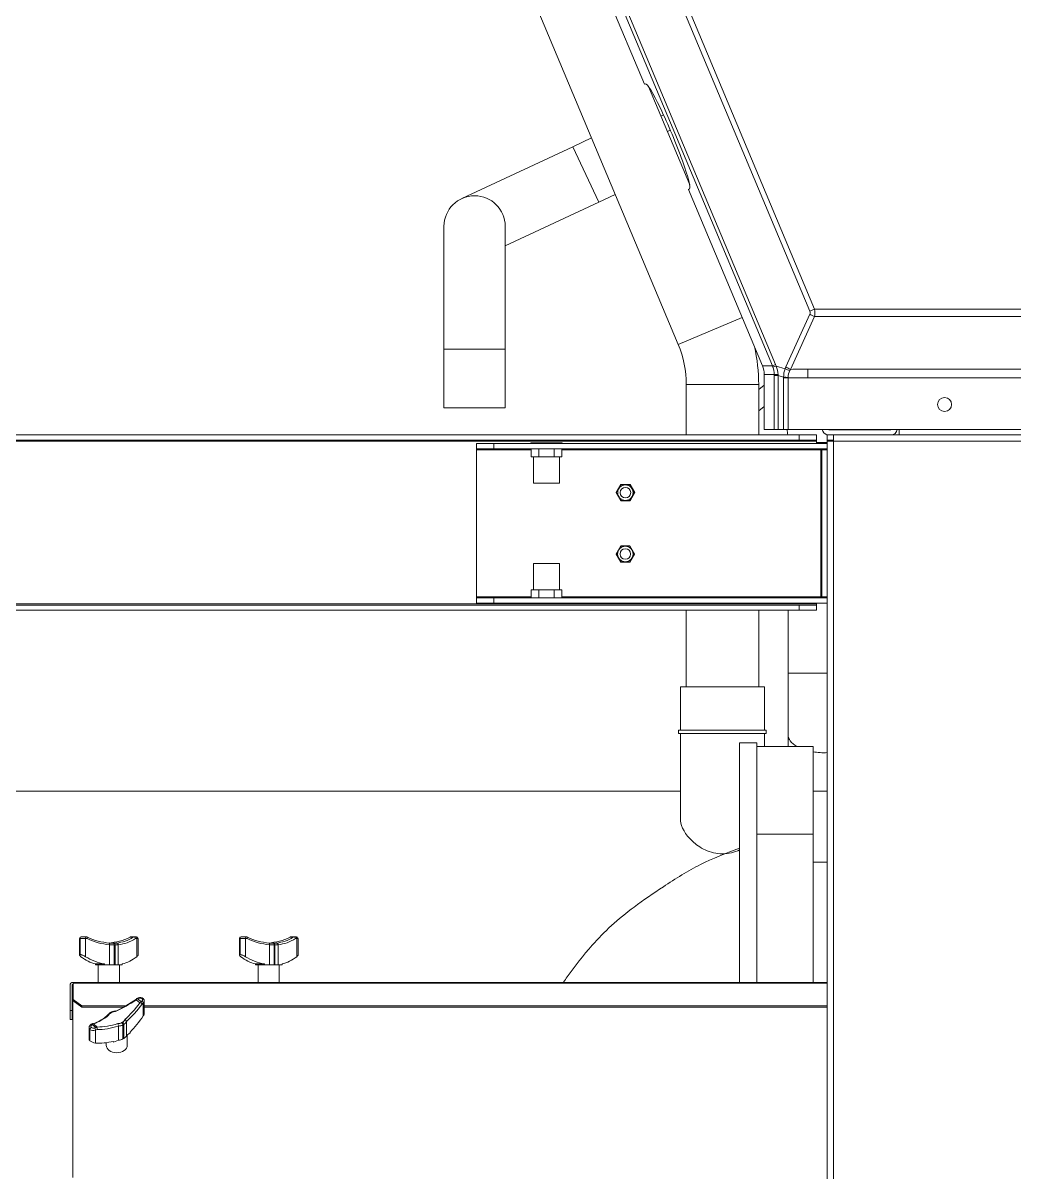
# Model space of a CAD drawing. Header units: millimetres. Extents: x 113490 to 142599, y -20467 to 115.
# Drawn here: x 124747 to 125312, y -7723 to -7067 of the extents above; entities that cross this region are included whole.
import ezdxf

# ---------------------------------------------------------------- set-up
doc = ezdxf.new("R2010")
doc.units = ezdxf.units.MM
doc.layers.add('DV1_0', color=7, linetype='Continuous')

msp = doc.modelspace()

# ---------------------------------------------------------------- linework, layer by layer
at = {"layer": 'DV1_0', "color": 7, "linetype": 'Continuous', "lineweight": 20}
for p, q in [((124748.26, -6242.4), (125175.88, -7262.15)), ((124748.26, -6247.54), (125174.05, -7262.92)), ((124783.4, -6249.35), (125195.37, -7231.81)), ((124786.16, -6248.19), (125198.14, -7230.65)), ((125060.33, -7137.97), (125075.08, -7169.6)), ((125195.38, -7233.5), (125181.65, -7263.58)), ((125198.15, -7234.88), (125184.42, -7264.95)), ((125198.14, -7230.65), (125195.37, -7231.81)), ((125486.38, -7230.65), (125198.14, -7230.65)), ((125486.38, -7234.88), (125198.15, -7234.88)), ((125120.35, -7250.69), (125156.9, -7235.37)), ((124986.81, -7253.37), (125021.71, -7253.37)), ((125174.05, -7262.92), (125168.46, -7262.92)), ((125175.88, -7262.15), (125174.05, -7262.92)), ((125181.27, -7264.58), (125176.23, -7263.09)), ((125500.06, -7264.86), (125194.27, -7264.86)), ((125194.27, -7264.86), (125194.27, -7269.74)), ((125166.23, -7273.65), (125124.97, -7273.65)), ((125175.02, -7267.82), (125169.44, -7267.82)), ((125175.01, -7268.49), (125175.01, -7299.18)), ((125177.31, -7268.49), (125175.01, -7268.49)), ((125177.31, -7268.49), (125177.31, -7299.18)), ((125180.47, -7269.43), (125177.31, -7268.49)), ((125182.99, -7269.77), (125180.46, -7269.77)), ((125180.46, -7269.77), (125180.46, -7299.18)), ((125182.99, -7269.77), (125182.99, -7299.18)), ((125501.53, -7269.74), (125194.27, -7269.74)), ((125199.26, -7305.97), (124294.26, -7305.97)), ((125205.26, -7306.61), (125199.26, -7306.61)), ((125208.86, -7305.97), (125475.66, -7305.97)), ((125208.86, -7305.97), (125208.86, -8175.37)), ((125036.6, -7310.87), (125005.26, -7310.87)), ((125201.66, -7310.87), (125053.92, -7310.87)), ((125201.66, -7310.87), (125201.66, -7394.67)), ((125036.26, -7398.77), (124635.26, -7398.77)), ((125036.6, -7394.67), (125005.26, -7394.67)), ((125201.66, -7394.67), (125053.92, -7394.67)), ((125199.26, -7398.77), (125054.26, -7398.77)), ((125183.01, -7438.28), (125205.26, -7438.28)), ((125197.26, -7529.97), (125165.26, -7529.97)), ((124809.66, -7588.8), (124807.83, -7588.8)), ((124900.84, -7588.8), (124899.02, -7588.8)), ((124779.02, -7589.57), (124779.36, -7589.57)), ((124782.4, -7589.57), (124779.36, -7589.57)), ((124782.4, -7589.57), (124782.4, -7599.94)), ((124783.37, -7589.57), (124782.4, -7589.57)), ((124798.77, -7593.21), (124798.77, -7604.57)), ((124799.24, -7604.57), (124799.24, -7593.21)), ((124811.67, -7589.57), (124810.92, -7589.57)), ((124811.67, -7599.94), (124811.67, -7589.57)), ((124812.43, -7589.57), (124811.67, -7589.57)), ((124870.2, -7589.57), (124870.55, -7589.57)), ((124873.58, -7589.57), (124870.55, -7589.57)), ((124873.58, -7589.57), (124873.58, -7599.94)), ((124874.55, -7589.57), (124873.58, -7589.57)), ((124889.96, -7593.21), (124889.96, -7604.57)), ((124890.43, -7604.57), (124890.43, -7593.21)), ((124902.86, -7589.57), (124902.11, -7589.57)), ((124902.86, -7599.94), (124902.86, -7589.57)), ((124903.62, -7589.57), (124902.86, -7589.57)), ((125205.26, -7615.07), (124775.31, -7615.07)), ((124775.21, -7616.17), (124775.31, -7616.17)), ((124813.39, -7626.29), (124811.31, -7624.45)), ((124812.83, -7623.66), (124812.2, -7623.89)), ((124812.2, -7623.89), (124814.13, -7625.6)), ((124814.13, -7625.6), (124814.59, -7625.22)), ((124815.36, -7626.38), (124814.68, -7626.95)), ((124815.36, -7633.71), (124815.36, -7626.38)), ((124786.29, -7638.57), (124785.83, -7638.95)), ((124788.22, -7640.27), (124786.29, -7638.57)), ((124787.03, -7638.2), (124789.12, -7640.04)), ((124787.6, -7640.51), (124788.22, -7640.27)), ((124803.75, -7638.8), (124803.75, -7646.83)), ((124804.18, -7646.59), (124804.18, -7638.55)), ((124788.99, -7641.5), (124788.06, -7641.84)), ((124788.06, -7641.84), (124788.06, -7649.17))]:
    msp.add_line(p, q, dxfattribs=at)
at = {"layer": 'DV1_0', "color": 7, "linetype": 'Continuous', "lineweight": 15}
for p, q in [((124748.26, -6260.87), (125101.14, -7102.39)), ((124763.3, -6399.23), (125120.35, -7250.69)), ((125101.14, -7102.39), (125101.71, -7102.13)), ((125126.92, -7159.68), (125103.42, -7103.63)), ((125111.99, -7119.84), (125110.48, -7120.47)), ((125114.16, -7129.25), (125115.85, -7128.54)), ((125071, -7133), (125060.33, -7137.97)), ((125060.33, -7137.97), (124996.89, -7167.55)), ((125126.26, -7162.29), (125126.82, -7162.02)), ((125126.26, -7162.29), (125168.46, -7262.92)), ((125075.08, -7169.6), (125084.5, -7165.21)), ((125021.71, -7194.49), (125075.08, -7169.6)), ((124986.81, -7183.37), (124986.81, -7253.37)), ((125021.71, -7253.37), (125021.71, -7183.37)), ((124986.81, -7253.37), (124986.81, -7286.97)), ((125021.71, -7286.97), (125021.71, -7253.37)), ((125124.97, -7273.65), (125124.97, -7302.37)), ((125166.23, -7302.37), (125166.23, -7273.65)), ((125169.44, -7273.88), (125166.23, -7276.45)), ((125169.44, -7299.18), (125169.44, -7267.82)), ((124986.81, -7286.97), (125021.71, -7286.97)), ((125166.23, -7288.64), (125169.44, -7286.07)), ((125169.44, -7299.18), (125175.01, -7299.18)), ((125175.01, -7299.18), (125177.31, -7299.18)), ((125177.31, -7299.18), (125180.46, -7299.18)), ((125180.46, -7299.18), (125182.99, -7299.18)), ((125501.53, -7299.18), (125182.99, -7299.18)), ((125202.84, -7300.16), (125202.43, -7299.18)), ((125241.66, -7299.37), (125206.16, -7299.37)), ((125217.21, -7299.18), (125217.21, -7299.37)), ((125222.24, -7299.18), (125222.24, -7299.37)), ((125232.29, -7299.18), (125232.29, -7299.37)), ((125237.31, -7299.18), (125237.31, -7299.37)), ((125246.26, -7299.18), (125246.26, -7302.37)), ((125189.26, -7302.37), (124304.26, -7302.37)), ((125189.26, -7305.37), (124304.26, -7305.37)), ((125036.26, -7307.27), (125036.26, -7306.77)), ((125036.26, -7306.77), (125040.76, -7306.77)), ((125040.76, -7307.27), (125040.76, -7306.77)), ((125040.76, -7306.77), (125049.76, -7306.77)), ((125049.76, -7307.27), (125049.76, -7306.77)), ((125049.76, -7306.77), (125054.26, -7306.77)), ((125054.26, -7307.27), (125054.26, -7306.77)), ((125189.26, -7305.37), (125189.26, -7302.37)), ((125189.26, -7302.37), (125199.26, -7302.37)), ((125199.26, -7305.37), (125189.26, -7305.37)), ((125199.26, -7302.37), (125199.26, -7305.37)), ((125199.26, -7305.97), (125199.26, -7305.37)), ((125199.26, -7307.27), (125199.26, -7305.97)), ((125205.26, -7302.37), (125205.26, -7305.37)), ((125205.26, -7302.37), (125208.86, -7302.37)), ((125205.26, -7305.37), (125205.26, -7305.97)), ((125205.26, -7305.37), (125208.26, -7305.37)), ((125205.26, -7305.37), (125208.86, -7305.37)), ((125205.26, -7305.97), (125208.86, -7305.97)), ((125205.26, -7305.97), (125205.26, -8175.37)), ((125208.86, -7305.37), (125208.26, -7305.37)), ((125208.26, -7305.37), (125208.26, -7305.97)), ((125208.86, -7305.97), (125208.86, -7302.37)), ((125208.86, -7302.37), (125475.66, -7302.37)), ((125005.26, -7310.27), (125005.26, -7307.27)), ((125005.26, -7307.27), (125015.26, -7307.27)), ((125005.26, -7310.87), (125005.26, -7310.27)), ((125015.26, -7310.27), (125005.26, -7310.27)), ((125005.26, -7394.67), (125005.26, -7310.87)), ((125205.26, -7307.27), (125015.26, -7307.27)), ((125015.26, -7307.27), (125015.26, -7310.27)), ((125205.26, -7310.27), (125015.26, -7310.27)), ((125036.6, -7310.27), (125036.6, -7314.77)), ((125040.93, -7310.27), (125040.93, -7314.77)), ((125049.59, -7310.27), (125049.59, -7314.77)), ((125053.92, -7310.27), (125053.92, -7314.77)), ((125201.66, -7310.27), (125201.66, -7310.87)), ((125202.26, -7310.87), (125201.66, -7310.87)), ((125202.26, -7310.87), (125202.26, -7394.67)), ((125205.26, -7310.87), (125202.26, -7310.87)), ((125036.6, -7314.77), (125038.77, -7314.77)), ((125037.76, -7314.77), (125037.76, -7329.77)), ((125038.77, -7314.77), (125040.93, -7314.77)), ((125040.93, -7314.77), (125045.26, -7314.77)), ((125045.26, -7314.77), (125049.59, -7314.77)), ((125049.59, -7314.77), (125051.76, -7314.77)), ((125051.76, -7314.77), (125053.92, -7314.77)), ((125052.76, -7329.77), (125052.76, -7314.77)), ((125037.76, -7329.77), (125052.76, -7329.77)), ((125087.61, -7330.68), (125084.96, -7335.27)), ((125085.07, -7335.27), (125087.66, -7330.77)), ((125092.91, -7330.68), (125087.61, -7330.68)), ((125087.66, -7330.77), (125092.86, -7330.77)), ((125092.86, -7330.77), (125095.46, -7335.27)), ((125095.56, -7335.27), (125092.91, -7330.68)), ((125084.96, -7335.27), (125087.61, -7339.86)), ((125087.66, -7339.77), (125085.07, -7335.27)), ((125092.86, -7339.77), (125087.66, -7339.77)), ((125095.46, -7335.27), (125092.86, -7339.77)), ((125092.91, -7339.86), (125095.56, -7335.27)), ((125087.61, -7339.86), (125092.91, -7339.86)), ((125087.55, -7365.68), (125084.9, -7370.27)), ((125085, -7370.27), (125087.6, -7365.77)), ((125092.85, -7365.68), (125087.55, -7365.68)), ((125087.6, -7365.77), (125092.79, -7365.77)), ((125092.79, -7365.77), (125095.39, -7370.27)), ((125095.5, -7370.27), (125092.85, -7365.68)), ((125084.9, -7370.27), (125087.55, -7374.86)), ((125087.6, -7374.77), (125085, -7370.27)), ((125095.39, -7370.27), (125092.79, -7374.77)), ((125092.85, -7374.86), (125095.5, -7370.27)), ((125052.76, -7375.77), (125037.76, -7375.77)), ((125037.76, -7375.77), (125037.76, -7390.77)), ((125052.76, -7390.77), (125052.76, -7375.77)), ((125087.55, -7374.86), (125092.85, -7374.86)), ((125092.79, -7374.77), (125087.6, -7374.77)), ((125038.76, -7390.77), (125036.6, -7390.77)), ((125036.6, -7395.27), (125036.6, -7390.77)), ((125040.93, -7390.77), (125038.76, -7390.77)), ((125040.93, -7395.27), (125040.93, -7390.77)), ((125045.26, -7390.77), (125040.93, -7390.77)), ((125049.59, -7390.77), (125045.26, -7390.77)), ((125051.76, -7390.77), (125049.59, -7390.77)), ((125049.59, -7395.27), (125049.59, -7390.77)), ((125053.92, -7390.77), (125051.76, -7390.77)), ((125053.92, -7395.27), (125053.92, -7390.77)), ((125005.26, -7395.27), (125005.26, -7394.67)), ((125005.26, -7398.27), (125005.26, -7395.27)), ((125005.26, -7395.27), (125015.26, -7395.27)), ((125015.26, -7398.27), (125005.26, -7398.27)), ((125205.26, -7395.27), (125015.26, -7395.27)), ((125015.26, -7395.27), (125015.26, -7398.27)), ((125205.26, -7398.27), (125015.26, -7398.27)), ((125036.26, -7398.27), (125036.26, -7398.77)), ((125040.76, -7398.77), (125036.26, -7398.77)), ((125040.76, -7398.27), (125040.76, -7398.77)), ((125049.76, -7398.77), (125040.76, -7398.77)), ((125049.76, -7398.27), (125049.76, -7398.77)), ((125054.26, -7398.77), (125049.76, -7398.77)), ((125054.26, -7398.27), (125054.26, -7398.77)), ((125199.26, -7398.77), (125199.26, -7398.27)), ((125199.26, -7399.37), (125199.26, -7398.77)), ((125201.66, -7394.67), (125201.66, -7395.27)), ((125202.26, -7394.67), (125201.66, -7394.67)), ((125205.26, -7394.67), (125202.26, -7394.67)), ((125189.26, -7399.37), (124635.26, -7399.37)), ((125189.26, -7402.37), (124635.26, -7402.37)), ((125124.97, -7402.37), (125124.97, -7445.97)), ((125166.23, -7445.97), (125166.23, -7402.37)), ((125183.01, -7402.37), (125183.01, -7438.28)), ((125189.26, -7402.37), (125189.26, -7399.37)), ((125189.26, -7399.37), (125199.26, -7399.37)), ((125199.26, -7402.37), (125189.26, -7402.37)), ((125199.26, -7399.37), (125199.26, -7402.37)), ((125183.01, -7438.28), (125183.01, -7473.28)), ((125169.6, -7445.97), (125121.6, -7445.97)), ((125121.6, -7445.97), (125121.6, -7470.65)), ((125169.6, -7470.65), (125169.6, -7445.97)), ((125170.6, -7470.65), (125120.6, -7470.65)), ((125120.6, -7470.65), (125120.6, -7472.65)), ((125170.6, -7472.65), (125170.6, -7470.65)), ((125170.6, -7472.65), (125120.6, -7472.65)), ((125121.6, -7472.65), (125121.6, -7521.58)), ((125169.6, -7479.97), (125169.6, -7472.65)), ((125183.01, -7473.28), (125183.01, -7479.97)), ((125155.26, -7614.57), (125155.26, -7477.97)), ((125165.26, -7477.97), (125155.26, -7477.97)), ((125165.26, -7479.97), (125165.26, -7477.97)), ((125165.26, -7529.97), (125165.26, -7479.97)), ((125165.26, -7479.97), (125197.26, -7479.97)), ((125197.26, -7479.97), (125197.26, -7529.97)), ((125121.6, -7505.47), (124605.26, -7505.47)), ((125205.26, -7505.47), (125197.26, -7505.47)), ((125165.26, -7529.97), (125165.26, -7614.57)), ((125197.26, -7529.97), (125197.26, -7614.57)), ((125205.26, -7545.97), (125197.26, -7545.97)), ((124780.22, -7588.57), (124780.02, -7588.57)), ((124780.22, -7588.57), (124782.02, -7588.57)), ((124782.02, -7588.57), (124782.67, -7588.57)), ((124808.77, -7588.57), (124810.47, -7588.57)), ((124810.47, -7588.57), (124810.98, -7588.57)), ((124810.98, -7588.57), (124811.43, -7588.57)), ((124871.41, -7588.57), (124871.2, -7588.57)), ((124871.41, -7588.57), (124873.21, -7588.57)), ((124873.21, -7588.57), (124873.86, -7588.57)), ((124899.96, -7588.57), (124901.65, -7588.57)), ((124901.65, -7588.57), (124902.16, -7588.57)), ((124902.16, -7588.57), (124902.62, -7588.57)), ((124779.02, -7589.57), (124779.02, -7598.97)), ((124779.36, -7598.69), (124779.36, -7589.57)), ((124796.09, -7593.13), (124796.09, -7593.11)), ((124796.09, -7593.13), (124796.09, -7604.57)), ((124801.06, -7593.11), (124801.06, -7593.13)), ((124801.06, -7593.13), (124801.06, -7604.57)), ((124812.43, -7598.97), (124812.43, -7589.57)), ((124870.2, -7589.57), (124870.2, -7598.97)), ((124870.55, -7598.69), (124870.55, -7589.57)), ((124887.28, -7593.13), (124887.28, -7593.11)), ((124887.28, -7593.13), (124887.28, -7604.57)), ((124892.25, -7593.11), (124892.25, -7593.13)), ((124892.25, -7593.13), (124892.25, -7604.57)), ((124903.62, -7598.97), (124903.62, -7589.57)), ((124788.17, -7604.57), (124788.17, -7604.06)), ((124788.17, -7604.06), (124793.23, -7604.06)), ((124788.17, -7604.57), (124790.7, -7604.57)), ((124789.72, -7604.57), (124789.72, -7614.57)), ((124790.7, -7604.57), (124793.23, -7604.57)), ((124793.23, -7604.06), (124793.23, -7604.57)), ((124793.23, -7604.57), (124796.09, -7604.57)), ((124798.77, -7604.57), (124796.09, -7604.57)), ((124799.01, -7604.57), (124798.77, -7604.57)), ((124799.24, -7604.57), (124799.01, -7604.57)), ((124801.06, -7604.57), (124799.24, -7604.57)), ((124801.06, -7604.57), (124803.28, -7604.57)), ((124801.72, -7614.57), (124801.72, -7604.57)), ((124803.28, -7604.06), (124803.28, -7604.57)), ((124879.36, -7604.57), (124879.36, -7604.06)), ((124879.36, -7604.06), (124884.42, -7604.06)), ((124879.36, -7604.57), (124881.89, -7604.57)), ((124880.91, -7604.57), (124880.91, -7614.57)), ((124881.89, -7604.57), (124884.42, -7604.57)), ((124884.42, -7604.06), (124884.42, -7604.57)), ((124884.42, -7604.57), (124887.28, -7604.57)), ((124889.96, -7604.57), (124887.28, -7604.57)), ((124890.19, -7604.57), (124889.96, -7604.57)), ((124890.43, -7604.57), (124890.19, -7604.57)), ((124892.25, -7604.57), (124890.43, -7604.57)), ((124892.25, -7604.57), (124894.46, -7604.57)), ((124892.91, -7614.57), (124892.91, -7604.57)), ((124894.46, -7604.06), (124894.46, -7604.57)), ((124775.31, -7614.57), (125205.26, -7614.57)), ((124775.31, -7615.07), (124775.31, -7614.57)), ((124775.31, -7615.07), (124775.31, -7624.4)), ((124773.61, -7630.67), (124773.61, -7616.27)), ((124774.71, -7630.67), (124774.71, -7616.27)), ((124775.21, -7616.17), (124775.21, -7615.67)), ((124775.21, -7615.67), (124775.31, -7615.67)), ((124775.21, -7725.82), (124775.21, -7616.17)), ((124775.31, -7624.4), (124780.31, -7627.93)), ((124775.31, -7625.18), (124775.31, -7624.4)), ((124780.31, -7628.71), (124775.31, -7625.18)), ((124780.31, -7627.93), (124805.57, -7627.93)), ((124780.31, -7627.93), (124780.31, -7628.71)), ((124812.48, -7623.43), (124811.42, -7623.82)), ((124815.95, -7631.95), (124815.95, -7625.24)), ((124815.95, -7627.93), (125205.26, -7627.93)), ((124773.61, -7630.67), (124774.71, -7630.67)), ((124773.61, -7635.67), (124773.61, -7630.67)), ((124774.71, -7630.67), (124774.71, -7635.67)), ((124780.31, -7628.71), (124804.19, -7628.71)), ((124796.81, -7631.61), (124796.38, -7631.85)), ((124815.95, -7628.71), (125205.26, -7628.71)), ((124774.71, -7635.67), (124773.61, -7635.67)), ((124784.47, -7640.34), (124784.47, -7647.05)), ((124785.65, -7638.51), (124785.19, -7638.89)), ((124801.16, -7639.5), (124801.16, -7639.48)), ((124801.16, -7639.5), (124801.16, -7647.59)), ((124805.79, -7636.86), (124805.79, -7636.88)), ((124805.79, -7636.88), (124805.79, -7644.96)), ((124784.95, -7647.83), (124784.95, -7641.38)), ((124798.42, -7648.6), (124801.16, -7647.59)), ((124803.96, -7646.71), (124803.75, -7646.83)), ((124804.18, -7646.59), (124803.96, -7646.71)), ((124805.79, -7644.96), (124807.79, -7643.3)), ((124806.21, -7650.47), (124806.21, -7644.61)), ((124807.79, -7642.93), (124807.79, -7643.3)), ((124794.21, -7649), (124794.21, -7650.47)), ((124798.09, -7648.31), (124798.42, -7648.6)), ((124798.42, -7648.24), (124798.42, -7648.6))]:
    msp.add_line(p, q, dxfattribs=at)
for centre, radius in [((125272.26, -7284.99), 4), ((125090.26, -7335.27), 4.4), ((125090.26, -7335.27), 3), ((125090.2, -7370.27), 4.4), ((125090.2, -7370.27), 3)]:
    msp.add_circle(centre, radius, dxfattribs=at)
for centre, radius, start, end in [((125004.26, -7183.37), 17.45, 0, 180), ((125065.6, -7273.65), 59.37, 0, 22.75), ((125065.6, -7273.65), 100.63, 0, 12.44326), ((125156.66, -7267.85), 12.78, 0.09976, 22.65793), ((125133.63, -7306.61), 49.37, 4.92809, 8.65705), ((125206.16, -7298.77), 3.6, 202.75, 270), ((125206.16, -7298.77), 0.6, 223.10294, 270), ((125241.66, -7298.77), 3.6, 270, 353.46067), ((125241.66, -7298.77), 0.6, 270, 316.89706), ((125208.86, -7305.97), 0.6, 90, 94.67948), ((124780.02, -7589.57), 1, 90, 180), ((124782.68, -7592.7), 4.13, 81.36531, 90.03412), ((124808.46, -7589.54), 0.972, 108.82965, 130.659), ((124808.77, -7592.7), 4.13, 89.96588, 98.63469), ((124810.84, -7591.7), 3.13, 100.29874, 112.238), ((124810.47, -7588.97), 0.402, 90.68998, 117.95158), ((124809.66, -7589.72), 1.27, 6.93209, 60.60613), ((124811.43, -7589.57), 1, 0, 90), ((124871.2, -7589.57), 1, 90, 180), ((124873.86, -7592.7), 4.13, 81.36531, 90.03412), ((124899.65, -7589.54), 0.972, 108.82965, 130.659), ((124899.96, -7592.7), 4.13, 89.96588, 98.63469), ((124902.03, -7591.7), 3.13, 100.29874, 112.238), ((124901.66, -7588.97), 0.402, 90.68998, 117.95158), ((124900.85, -7589.72), 1.27, 6.93209, 60.60613), ((124902.62, -7589.57), 1, 0, 90), ((124798.99, -7540.77), 51.45, 266.6189, 269.15355), ((124798.46, -7566.16), 26.05, 269.50235, 270.49765), ((124890.18, -7540.77), 51.45, 266.6189, 269.15355), ((124889.65, -7566.16), 26.05, 269.50235, 270.49765), ((124775.31, -7616.27), 1.7, 90, 180), ((124775.31, -7616.27), 0.6, 99.59407, 180), ((124815.33, -7626.12), 4.35, 149.59165, 157.43423), ((124812.1, -7629.47), 5.58, 88.99412, 95.44786), ((124813.52, -7626.15), 2.92, 50.86088, 110.82254), ((124815.89, -7632.18), 6.4, 107.07826, 112.94627), ((124832.45, -7630.74), 19.02, 164.33434, 165.79279), ((124812.93, -7627.58), 1.86, 19.97194, 54.51894), ((124814.27, -7625.13), 1.65, 356.76081, 49.15916), ((124797.98, -7635.56), 3.81, 117.12667, 151.41794), ((124799.83, -7636.92), 6.11, 94.90068, 122.48472), ((124786.41, -7641.58), 1.47, 116.18713, 172.13307), ((124787.29, -7640.49), 2.58, 110.73622, 129.65501), ((124788.12, -7646.52), 6.24, 83.29018, 89.05966), ((124791.8, -7642.9), 3.92, 133.18792, 138.77265), ((124787.11, -7641.12), 1.92, 348.57811, 24.69174), ((124797.55, -7639.35), 3.61, 357.91133, 20.87457), ((124788.76, -7643.26), 5.95, 230.15569, 263.25471)]:
    msp.add_arc(centre, radius, start, end, dxfattribs=at)
at = {"layer": 'DV1_0', "color": 7, "linetype": 'Continuous', "lineweight": 20}
for centre, radius, start, end in [((125185.97, -7232.78), 12.35, 350.21661, 9.91881), ((125163.16, -7267.5), 11.82, 19.12744, 22.80897), ((125162.34, -7267.77), 12.68, 359.77696, 19.07771), ((125163.55, -7268.38), 13.75, 1.95379, 22.64872), ((125194.75, -7269.29), 14.29, 160.72255, 180.53416), ((125193.11, -7270.06), 10.12, 153.8225, 177.02686), ((125188.18, -7267.68), 4.65, 144.09723, 153.37596), ((125187.24, -7269.78), 4.24, 176.65829, 179.85873), ((125194.27, -9208.97), 1939.23, 90, 90.33327), ((124799.63, -7515.89), 77.32, 267.37461, 269.36203), ((124798.8, -7581.2), 11.01, 269.39831, 277.10398), ((124799.01, -7566.46), 26.75, 269.50235, 270.49765), ((124799.33, -7573.67), 19.54, 269.72502, 275.0745), ((124890.82, -7515.89), 77.32, 267.37461, 269.36203), ((124889.99, -7581.2), 11.01, 269.39831, 277.10398), ((124890.19, -7566.46), 26.75, 269.50235, 270.49765), ((124890.52, -7573.67), 19.54, 269.72502, 275.0745), ((124798.13, -7634.53), 2.8, 116.51884, 155.19632), ((124799.86, -7636.42), 5.31, 93.88239, 118.88543), ((124801, -7633.53), 4.54, 269.04588, 297.96239), ((124800.95, -7633.6), 5.91, 272.0304, 298.28922), ((124802.22, -7634.81), 2.82, 298.11166, 338.47675), ((124802.4, -7635.23), 3.77, 298.22168, 334.13828)]:
    msp.add_arc(centre, radius, start, end, dxfattribs=at)
at = {"layer": 'DV1_0', "color": 7, "linetype": 'Continuous', "lineweight": 15}
for centre, major_axis, ratio, start_param, end_param in [((125114.26, -7132.07), (12.55, -29.95), 0.08742, 0.003461, 3.145054), ((124798.33, -7555.04), (0, -37.17), 0.946345, 5.851461, 6.215574), ((124793.11, -7555.04), (0, -37.17), 0.946345, 0.067611, 0.431724), ((124889.52, -7555.04), (0, -37.17), 0.946345, 5.851461, 6.215574), ((124884.3, -7555.04), (0, -37.17), 0.946345, 0.067611, 0.431724), ((124798.71, -7555.04), (0, -38.17), 0.943484, 5.842922, 6.210405), ((124889.9, -7555.04), (0, -38.17), 0.943484, 5.842922, 6.210405), ((124792.56, -7569.26), (0, -35.31), 0.730854, 5.765089, 6.11244), ((124798.89, -7569.26), (0, -35.31), 0.943484, 5.765186, 6.11244), ((124798.89, -7569.26), (0, -35.31), 0.730854, 0.170745, 0.518096), ((124883.74, -7569.26), (0, -35.31), 0.730854, 5.765089, 6.11244), ((124890.08, -7569.26), (0, -35.31), 0.943484, 5.765186, 6.11244), ((124890.08, -7569.26), (0, -35.31), 0.730854, 0.170745, 0.518096), ((124796.76, -7605.11), (-31.45, -22.66), 0.618524, 1.224359, 1.591842), ((124797.23, -7605.74), (30.79, 21.88), 0.619673, 4.365256, 4.729369), ((124812.83, -7624.37), (0.348, -0.938), 0.328624, 2.295512, 3.140959), ((124796.46, -7605.28), (-20.21, -32.92), 0.45506, 0.501147, 0.860092), ((124797.23, -7605.74), (-19.56, -32.15), 0.452258, 0.499764, 0.863877), ((124796.87, -7632.73), (0.488, -0.873), 0.447182, 3.130449, 3.806553), ((124797.3, -7632.48), (0.497, -0.868), 0.436899, 2.231347, 3.129935), ((124803.83, -7621.62), (-18.69, -30.45), 0.45506, 1.103617, 1.450968), ((124786.7, -7639.03), (0.321, -0.947), 0.782703, 2.316413, 3.142082), ((124800.62, -7644.07), (5, 0), 0.707107, 4.819794, 5.387721), ((124801.05, -7643.83), (5, 0), 0.707107, 5.387721, 5.955648), ((124803.83, -7621.62), (-29.09, -20.96), 0.618524, 0.63358, 0.980834), ((124800.21, -7650.47), (6, 0), 0.707107, 3.141593, 6.283185)]:
    msp.add_ellipse(centre, major_axis=major_axis, ratio=ratio, start_param=start_param, end_param=end_param, dxfattribs=at)
at = {"layer": 'DV1_0', "color": 7, "linetype": 'Continuous', "lineweight": 20}
for centre, major_axis, ratio, start_param, end_param in [((125187.09, -7231.72), (-8.45, 1.25), 0.475082, 3.004965, 3.420895), ((125198.15, -7232.34), (5.46, -2.49), 0.390519, 4.36635, 4.888796), ((125178.08, -7262.31), (-3.78, -1.31), 0.036385, 0.089348, 1.048346), ((125164.94, -7266.74), (-5.3, 12.63), 0.866025, 4.639561, 4.712406), ((125189.12, -7268.36), (-3.61, 8.61), 0.866025, 0.67314, 0.796559), ((125184.03, -7263.42), (5.72, -1.8), 0.349046, 4.320395, 4.820402), ((125184.42, -7262.42), (5.46, -2.49), 0.39052, 4.366351, 4.888796), ((125194.27, -7688.22), (-467.13, 0), 0.906308, 4.71239, 4.733494), ((125177.52, -7268.49), (0, 26.53), 0.094445, 1.545688, 1.57082), ((125179, -7267.82), (-4, 0.01), 0.025012, 0.094616, 1.128835), ((125180.8, -7267.99), (-0.75, 22.44), 0.156257, 1.562014, 1.587877), ((125187.7, -7269.77), (0, 7.99), 0.906308, 1.527453, 1.57086), ((125183, -7269.43), (6, -0.24), 0.018332, 4.276417, 4.713176), ((125203.64, -7473.28), (-20.63, 0), 0.5, 0, 0.705347), ((125203.64, -7473.28), (-20.63, 0), 0.5, 1.256383, 1.649452), ((124782.02, -7589.57), (0, -1), 0.377156, 1.570796, 3.141593), ((124798.33, -7555.04), (0, -37.17), 0.727994, 0.067611, 0.431724), ((124810.98, -7589.57), (0, -1), 0.696635, 1.570796, 3.141593), ((124873.21, -7589.57), (0, -1), 0.377156, 1.570796, 3.141593), ((124889.52, -7555.04), (0, -37.17), 0.727994, 0.067611, 0.431724), ((124902.16, -7589.57), (0, -1), 0.696635, 1.570796, 3.141593), ((124798.23, -7593.21), (-0.009, -1), 0.54693, 1.575547, 3.146343), ((124798.69, -7593.21), (0.009, -1), 0.54693, 1.566046, 3.136842), ((124799.03, -7555.04), (0, -38.17), 0.730854, 0.07278, 0.440263), ((124889.41, -7593.21), (-0.009, -1), 0.54693, 1.575547, 3.146343), ((124889.88, -7593.21), (0.009, -1), 0.54693, 1.566046, 3.136842), ((124890.22, -7555.04), (0, -38.17), 0.730854, 0.07278, 0.440263), ((124803.2, -7611.01), (-19.56, -32.15), 0.452258, 0.999099, 1.363212), ((124803.96, -7611.47), (-20.21, -32.92), 0.45506, 1.005652, 1.373135), ((124813.52, -7624.6), (1.5, 0), 0.707107, 0.675386, 2.054142), ((124813.45, -7624.53), (-1.5, 0), 0.707107, 2.438115, 3.735434), ((124814.59, -7625.92), (0.64, -0.768), 0.539237, 0.574175, 2.144971), ((124813.45, -7625.24), (-2.5, 0), 0.707107, 2.438115, 3.146199), ((124796.87, -7632.73), (0.488, -0.873), 0.447182, 2.235757, 3.130449), ((124797.09, -7605.62), (-24.6, -27.86), 0.551896, 1.004813, 1.019356), ((124786.97, -7640.34), (2.5, 0), 0.707107, 3.146199, 3.768), ((124785.83, -7639.66), (0.64, -0.768), 0.539237, 2.144971, 3.142409), ((124786.97, -7639.64), (1.5, 0), 0.707107, 2.438115, 3.767946), ((124786.29, -7639.27), (0.64, -0.768), 0.539237, 2.144971, 3.141593), ((124786.9, -7639.57), (-1.5, 0), 0.707107, 0.707898, 2.054142), ((124786.29, -7640.33), (1.45, 2.05), 0.495856, 0.526028, 0.957753), ((124787.6, -7641.21), (0.348, -0.938), 0.328624, 0.724715, 2.295512), ((124803.66, -7611.64), (-31.45, -22.66), 0.618524, 0.711316, 1.078798), ((124803.2, -7611.01), (-30.79, -21.88), 0.619673, 0.724327, 1.08844), ((124803.34, -7611.13), (-24.6, -27.86), 0.551896, 1.004813, 1.019356), ((124803.12, -7638.24), (0.488, -0.873), 0.447182, 0.664961, 2.235757), ((124803.55, -7638), (0.497, -0.868), 0.436899, 0.660551, 2.231347), ((124803.96, -7611.69), (-25.26, -28.61), 0.551896, 1.004813, 1.019356), ((124786.9, -7640.27), (2.5, 0), 0.707107, 3.816925, 5.195735)]:
    msp.add_ellipse(centre, major_axis=major_axis, ratio=ratio, start_param=start_param, end_param=end_param, dxfattribs=at)
at = {"layer": 'DV1_0', "color": 7, "linetype": 'Continuous', "lineweight": 15}
for points, knots in [([(125121.6, -7521.5), (125121.6, -7521.78), (125121.61, -7522.07), (125121.81, -7524.19), (125122.52, -7526.18), (125124.8, -7530.13), (125126.41, -7532.16), (125129.41, -7534.97), (125130.51, -7535.88), (125132.97, -7537.58), (125134.33, -7538.38), (125137.23, -7539.73), (125138.82, -7540.3), (125142.12, -7541.08), (125143.85, -7541.3), (125145.6, -7541.3)], [0.7401769, 0.7401769, 0.7401769, 0.7401769, 0.75, 0.75, 0.8125, 0.8125, 0.875, 0.875, 0.90625, 0.90625, 0.9375, 0.9375, 0.96875, 0.96875, 1, 1, 1, 1]), ([(125155.26, -7537.97), (125147, -7541.12), (125132.85, -7546.54), (125112.96, -7559.2), (125096, -7570.65), (125082.28, -7581.74), (125069.43, -7595.05), (125060.78, -7606.23), (125055.64, -7613.49), (125054.93, -7614.49)], [0, 0, 0, 0, 0.0747035, 0.1511231, 0.2140949, 0.2658634, 0.3145091, 0.3856811, 0.3970939, 0.3970939, 0.3970939, 0.3970939]), ([(125145.6, -7541.3), (125147.35, -7541.3), (125149.05, -7541.09), (125152.34, -7540.31), (125153.92, -7539.75), (125155.38, -7539.07), (125155.38, -7539.07), (125155.38, -7539.07)], [0, 0, 0, 0, 0.03125, 0.03125, 0.0625, 0.0625, 0.06252543, 0.06252543, 0.06252543, 0.06252543]), ([(124779.36, -7589.57), (124779.36, -7589.31), (124779.45, -7589.05), (124779.77, -7588.68), (124780, -7588.57), (124780.22, -7588.57)], [0, 0, 0, 0, 0.5, 0.5, 1, 1, 1, 1]), ([(124783.3, -7588.62), (124783.36, -7588.68), (124783.4, -7588.81), (124783.42, -7589.07), (124783.42, -7589.16), (124783.4, -7589.36), (124783.39, -7589.47), (124783.37, -7589.57)], [0, 0, 0, 0, 0.5, 0.5, 0.75, 0.75, 1, 1, 1, 1]), ([(124870.55, -7589.57), (124870.55, -7589.31), (124870.64, -7589.05), (124870.96, -7588.68), (124871.18, -7588.57), (124871.41, -7588.57)], [0, 0, 0, 0, 0.5, 0.5, 1, 1, 1, 1]), ([(124874.48, -7588.62), (124874.55, -7588.68), (124874.59, -7588.81), (124874.61, -7589.07), (124874.61, -7589.16), (124874.59, -7589.36), (124874.57, -7589.47), (124874.55, -7589.57)], [0, 0, 0, 0, 0.5, 0.5, 0.75, 0.75, 1, 1, 1, 1]), ([(124796.09, -7593.11), (124796.1, -7592.97), (124796.1, -7592.84), (124796.1, -7592.6), (124796.09, -7592.49), (124796.06, -7592.31), (124796.05, -7592.24), (124796.01, -7592.14), (124795.98, -7592.12), (124795.96, -7592.12)], [0, 0, 0, 0, 0.25, 0.25, 0.5, 0.5, 0.75, 0.75, 1, 1, 1, 1]), ([(124800.16, -7592.12), (124800.27, -7592.12), (124800.39, -7592.14), (124800.59, -7592.24), (124800.69, -7592.31), (124800.86, -7592.49), (124800.93, -7592.6), (124801.03, -7592.84), (124801.05, -7592.97), (124801.06, -7593.11)], [0, 0, 0, 0, 0.25, 0.25, 0.5, 0.5, 0.75, 0.75, 1, 1, 1, 1]), ([(124887.28, -7593.11), (124887.29, -7592.97), (124887.29, -7592.84), (124887.28, -7592.6), (124887.28, -7592.49), (124887.25, -7592.31), (124887.23, -7592.24), (124887.19, -7592.14), (124887.17, -7592.12), (124887.15, -7592.12)], [0, 0, 0, 0, 0.25, 0.25, 0.5, 0.5, 0.75, 0.75, 1, 1, 1, 1]), ([(124891.35, -7592.12), (124891.46, -7592.12), (124891.57, -7592.14), (124891.78, -7592.24), (124891.88, -7592.31), (124892.05, -7592.49), (124892.11, -7592.6), (124892.21, -7592.84), (124892.24, -7592.97), (124892.25, -7593.11)], [0, 0, 0, 0, 0.25, 0.25, 0.5, 0.5, 0.75, 0.75, 1, 1, 1, 1]), ([(124779.36, -7598.69), (124779.28, -7598.7), (124779.22, -7598.71), (124779.12, -7598.75), (124779.08, -7598.79), (124779.03, -7598.86), (124779.02, -7598.9), (124779.02, -7599), (124779.03, -7599.06), (124779.1, -7599.23), (124779.18, -7599.37), (124779.37, -7599.57), (124779.44, -7599.64), (124779.6, -7599.79), (124779.68, -7599.86), (124779.78, -7599.94)], [0, 0, 0, 0, 0.125, 0.125, 0.25, 0.25, 0.375, 0.375, 0.5, 0.5, 0.75, 0.75, 0.875, 0.875, 1, 1, 1, 1]), ([(124782.4, -7599.94), (124782.27, -7599.86), (124782.14, -7599.79), (124781.88, -7599.64), (124781.74, -7599.56), (124781.34, -7599.35), (124781.05, -7599.21), (124780.65, -7599.04), (124780.51, -7598.98), (124780.25, -7598.88), (124780.12, -7598.84), (124779.75, -7598.73), (124779.53, -7598.69), (124779.36, -7598.69)], [0, 0, 0, 0, 0.125, 0.125, 0.25, 0.25, 0.5, 0.5, 0.625, 0.625, 0.75, 0.75, 1, 1, 1, 1]), ([(124811.67, -7599.94), (124811.86, -7599.79), (124812.02, -7599.64), (124812.2, -7599.44), (124812.26, -7599.37), (124812.34, -7599.24), (124812.38, -7599.17), (124812.42, -7599.06), (124812.43, -7599.01), (124812.43, -7598.96)], [0, 0, 0, 0, 0.25, 0.25, 0.375, 0.375, 0.5, 0.5, 0.6222086, 0.6222086, 0.6222086, 0.6222086]), ([(124870.55, -7598.69), (124870.47, -7598.7), (124870.41, -7598.71), (124870.31, -7598.75), (124870.27, -7598.79), (124870.22, -7598.86), (124870.21, -7598.9), (124870.2, -7599), (124870.22, -7599.06), (124870.28, -7599.23), (124870.37, -7599.37), (124870.56, -7599.57), (124870.63, -7599.64), (124870.78, -7599.79), (124870.87, -7599.86), (124870.96, -7599.94)], [0, 0, 0, 0, 0.125, 0.125, 0.25, 0.25, 0.375, 0.375, 0.5, 0.5, 0.75, 0.75, 0.875, 0.875, 1, 1, 1, 1]), ([(124873.58, -7599.94), (124873.46, -7599.86), (124873.33, -7599.79), (124873.06, -7599.64), (124872.93, -7599.56), (124872.52, -7599.35), (124872.24, -7599.21), (124871.83, -7599.04), (124871.7, -7598.98), (124871.43, -7598.88), (124871.3, -7598.84), (124870.94, -7598.73), (124870.72, -7598.69), (124870.55, -7598.69)], [0, 0, 0, 0, 0.125, 0.125, 0.25, 0.25, 0.5, 0.5, 0.625, 0.625, 0.75, 0.75, 1, 1, 1, 1]), ([(124902.86, -7599.94), (124903.05, -7599.79), (124903.21, -7599.64), (124903.39, -7599.44), (124903.44, -7599.37), (124903.53, -7599.24), (124903.56, -7599.17), (124903.61, -7599.06), (124903.62, -7599.01), (124903.62, -7598.96)], [0, 0, 0, 0, 0.25, 0.25, 0.375, 0.375, 0.5, 0.5, 0.6222086, 0.6222086, 0.6222086, 0.6222086]), ([(124815.47, -7624.2), (124815.48, -7624.02), (124815.4, -7623.89), (124815.11, -7623.79), (124814.91, -7623.83), (124814.69, -7623.94)], [0, 0, 0, 0, 0.5, 0.5, 1, 1, 1, 1]), ([(124795.58, -7633.35), (124795.46, -7633.3), (124795.34, -7633.27), (124795.12, -7633.26), (124795.02, -7633.27), (124794.85, -7633.34), (124794.77, -7633.39), (124794.67, -7633.54), (124794.64, -7633.63), (124794.64, -7633.73)], [0, 0, 0, 0, 0.25, 0.25, 0.5, 0.5, 0.75, 0.75, 1, 1, 1, 1]), ([(124799.31, -7630.82), (124799.31, -7630.82), (124799.31, -7630.82), (124799.34, -7630.83), (124799.36, -7630.86), (124799.43, -7630.96), (124799.46, -7631.04), (124799.5, -7631.13)], [0.4810479, 0.4810479, 0.4810479, 0.4810479, 0.5, 0.5, 0.75, 0.75, 1, 1, 1, 1]), ([(124815.36, -7633.71), (124815.52, -7633.47), (124815.66, -7633.2), (124815.81, -7632.8), (124815.85, -7632.66), (124815.91, -7632.38), (124815.93, -7632.24), (124815.95, -7632.05), (124815.95, -7632), (124815.95, -7631.94)], [0, 0, 0, 0, 0.25, 0.25, 0.375, 0.375, 0.5, 0.5, 0.5488575, 0.5488575, 0.5488575, 0.5488575]), ([(124785.19, -7638.89), (124784.99, -7639.09), (124784.68, -7639.42), (124784.45, -7640), (124784.49, -7640.28), (124784.5, -7640.35)], [0, 0, 0, 0, 0.458595, 0.879371, 1, 1, 1, 1]), ([(124804.84, -7635.84), (124804.96, -7635.89), (124805.08, -7635.95), (124805.3, -7636.09), (124805.4, -7636.18), (124805.58, -7636.37), (124805.65, -7636.47), (124805.75, -7636.67), (124805.78, -7636.77), (124805.79, -7636.86)], [0, 0, 0, 0, 0.25, 0.25, 0.5, 0.5, 0.75, 0.75, 1, 1, 1, 1]), ([(124784.95, -7647.83), (124784.86, -7647.75), (124784.78, -7647.67), (124784.66, -7647.51), (124784.6, -7647.43), (124784.53, -7647.29), (124784.5, -7647.22), (124784.48, -7647.12), (124784.47, -7647.08), (124784.47, -7647.04)], [0, 0, 0, 0, 0.125, 0.125, 0.25, 0.25, 0.375, 0.375, 0.4501269, 0.4501269, 0.4501269, 0.4501269])]:
    msp.add_open_spline(points, degree=3, knots=knots, dxfattribs=at)
msp.add_open_spline([(124811.57, -7623.92), (124811.5, -7623.84), (124811.45, -7623.81), (124811.42, -7623.82)], degree=3, dxfattribs=at)

doc.saveas('drawing.dxf')
